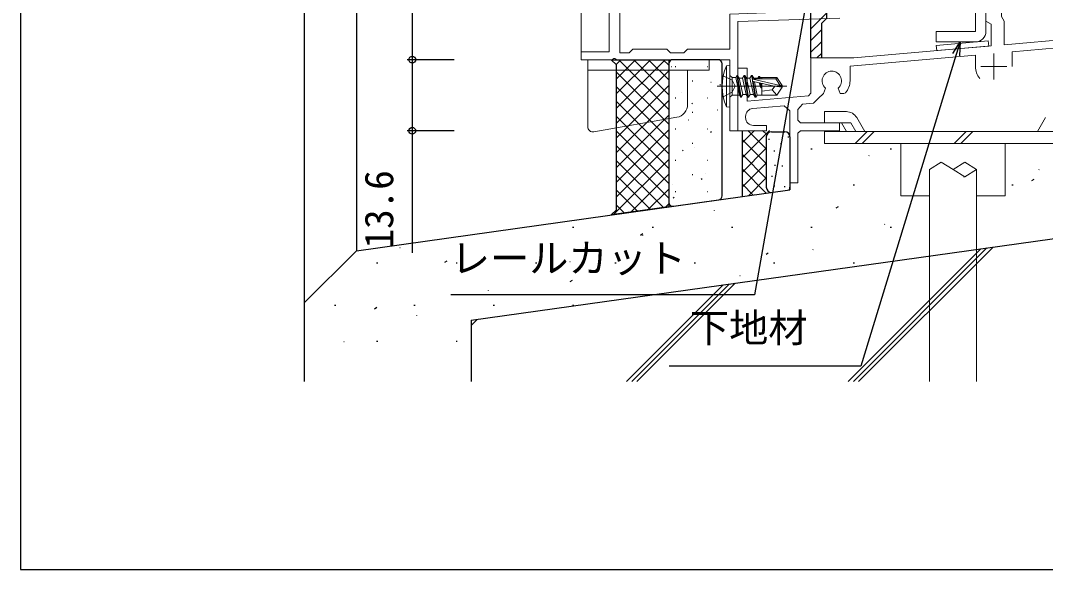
# Model space of a CAD drawing. Units: millimetres, scale not verified. Extents: x -437 to 438, y -331 to 329.
# Drawn here: x -436.9 to -240.7, y -331.2 to -226.1 of the extents above; entities that cross this region are included whole.
import ezdxf
from ezdxf.enums import TextEntityAlignment as Align

# ---------------------------------------------------------------- set-up
doc = ezdxf.new("R2010")
doc.units = ezdxf.units.MM
doc.header["$LTSCALE"] = 2
for name, color, linetype, lineweight in [('0-2_YKK_11', 7, 'Continuous', 18), ('0-4_YKK_12', 2, 'Continuous', 18), ('0-5_YKK_13', 4, 'Continuous', 18)]:
    doc.layers.add(name, color=color, linetype=linetype, lineweight=lineweight)
for name, color, linetype in [('0-3_YKK_11E', 7, 'Continuous'), ('0-7_YKK_D', 6, 'Continuous'), ('0-8_YKK_ZWAK', 7, 'Continuous'), ('0-9_YSS_K', 3, 'Continuous'), ('0-A_YSS_KE', 3, 'Continuous')]:
    doc.layers.add(name, color=color, linetype=linetype)
doc.styles.add('ＭＳ ゴシック', font='')
doc.styles.get('ＭＳ ゴシック').set_extended_font_data('MS Gothic')

msp = doc.modelspace()

# ---------------------------------------------------------------- linework, layer by layer
at = {"layer": '0-2_YKK_11', "color": 4}
for p, q in [((-290.687, -242.423), (-296.731, -242.952)), ((-298.1, -244.446), (-298.1, -244.697))]:
    msp.add_line(p, q, dxfattribs=at)
at = {"layer": '0-2_YKK_11', "color": 211}
for points in [[(-280.065, -225.631), (-299.6, -226.313), (-299.6, -247.197), (-301.1, -247.197), (-301.1, -233.597), (-322.779, -233.597), (-322.953, -233.497), (-323.126, -233.397), (-323.333, -233.397), (-323.506, -233.497), (-323.679, -233.597), (-329.6, -233.597), (-329.6, -232.097), (-324.2, -232.097), (-324.2, -211.197), (-329.6, -211.197), (-329.6, -201.297)], [(-317.323, -211.218), (-322.2, -211.473), (-322.2, -232.297), (-320.4, -232.297), (-319.7, -231.597), (-313.2, -231.597), (-312.5, -232.297), (-309.9, -232.297), (-309.2, -231.597), (-301.1, -231.597), (-301.1, -224.864), (-280.6, -224.149), (-280.6, -206.687), (-298.123, -207.606)]]:
    msp.add_lwpolyline(points, dxfattribs=at)
at = {"layer": '0-2_YKK_11', "color": 4}
for points in [[(-252.1, -214.197), (-252.1, -226.197), (-251.1, -226.774)], [(-235.664, -229.603), (-248.6, -230.735), (-248.6, -226.197), (-248.85, -225.764), (-249.1, -225.331), (-249.1, -214.197), (-252.1, -214.197)], [(-251.1, -226.774), (-251.1, -230.954), (-277.363, -233.252)], [(-232.731, -230.852), (-247.1, -232.11), (-247.1, -234.925)], [(-277.363, -233.252), (-285.6, -233.252), (-285.6, -240.014)], [(-254.1, -234.925), (-254.1, -232.722), (-278.1, -234.822), (-278.1, -237.638)], [(-296.6, -246.197), (-294.1, -246.197), (-294.1, -247.197), (-299.6, -247.197), (-299.6, -235.197), (-297.8, -235.197), (-297.8, -241.54), (-286.056, -240.512)], [(-282.808, -239.039), (-283.2, -240.093), (-284.197, -241.016), (-285.107, -241.935), (-287.187, -242.117), (-285.107, -241.935), (-284.197, -241.016)], [(-278.945, -239.919), (-279.325, -240.093), (-280, -240.093), (-280.392, -239.039)], [(-285.6, -240.014), (-286.056, -240.512), (-285.6, -240.014)], [(-288.1, -247.697), (-288.1, -257.197), (-289.6, -257.197), (-289.6, -243.419), (-290.687, -242.423), (-289.6, -243.419)], [(-288.1, -243.113), (-287.187, -242.117), (-288.1, -243.113)], [(-287.6, -245.697), (-280.1, -245.697), (-280.1, -247.197), (-287.6, -247.197), (-288.1, -247.697), (-287.6, -247.197)]]:
    msp.add_lwpolyline(points, dxfattribs=at)
msp.add_lwpolyline([(-288.1, -243.113), (-288.1, -245.197), (-287.6, -245.697), (-288.1, -245.197)], close=True, dxfattribs=at)
for centre, radius, start, end in [((-250.6, -234.925), 3.5, 180, 220.67738), ((-281.6, -237.638), 1.85, 310.77281, 229.2272), ((-281.6, -237.638), 3.5, 319.32259, 0), ((-296.6, -244.446), 1.5, 94.99999, 180), ((-296.6, -244.697), 1.5, 180, 270)]:
    msp.add_arc(centre, radius, start, end, dxfattribs=at)
at = {"layer": '0-3_YKK_11E'}
for p, q in [((-285.6, -227.667), (-282.6, -224.667)), ((-285.6, -229.912), (-283.6, -227.912)), ((-285.6, -232.158), (-283.6, -230.158)), ((-285.6, -233.252), (-285.6, -232.968)), ((-284.449, -233.252), (-283.6, -232.403))]:
    msp.add_line(p, q, dxfattribs=at)
for points in [[(-285.6, -232.968), (-285.6, -214.697), (-285.1, -214.197)], [(-285.1, -214.197), (-282.6, -214.197), (-282.6, -225.697), (-283.1, -226.197), (-283.6, -226.697), (-283.6, -232.793), (-283.6, -233.252)]]:
    msp.add_lwpolyline(points, dxfattribs=at)
at = {"layer": '0-4_YKK_12'}
for p, q in [((-329.6, -201.297), (-329.6, -233.297)), ((-250.6, -232.425), (-250.6, -237.425)), ((-253.1, -234.925), (-248.1, -234.925))]:
    msp.add_line(p, q, dxfattribs=at)
at = {"layer": '0-5_YKK_13', "color": 1}
msp.add_line((-252.1, -228.198), (-252.1, -208.698), dxfattribs=at)
at = {"layer": '0-5_YKK_13'}
for p, q in [((-328.3, -233.597), (-328.3, -235.597)), ((-305.1, -233.597), (-328.3, -233.597)), ((-305.1, -235.597), (-305.1, -233.597)), ((-301.1, -234.697), (-301.753, -234.775)), ((-301.753, -234.775), (-301.753, -242.619)), ((-301.1, -242.697), (-301.1, -234.697)), ((-301.1, -234.873), (-301.1, -242.521)), ((-328.3, -235.597), (-325.118, -235.597)), ((-328.3, -246.44), (-328.3, -235.597)), ((-325.118, -235.597), (-305.1, -235.597)), ((-309.2, -235.597), (-309.2, -242.166)), ((-302.411, -236.697), (-300.697, -237.552)), ((-301.1, -236.622), (-300.7, -237.022)), ((-300.7, -237.022), (-299.995, -237.022)), ((-300.7, -237.022), (-300.7, -240.372)), ((-299.75, -236.597), (-299.995, -237.022)), ((-299.995, -237.022), (-299.295, -240.372)), ((-299.05, -240.797), (-299.75, -236.597)), ((-299.75, -236.597), (-299.65, -236.597)), ((-299.65, -236.597), (-298.95, -240.797)), ((-299.332, -237.147), (-298.667, -237.147)), ((-298.35, -236.597), (-298.667, -237.147)), ((-298.667, -237.147), (-297.967, -240.247)), ((-297.65, -240.797), (-298.35, -236.597)), ((-298.35, -236.597), (-298.25, -236.597)), ((-298.25, -236.597), (-297.55, -240.797)), ((-297.932, -237.147), (-297.267, -237.147)), ((-296.95, -236.597), (-297.267, -237.147)), ((-297.267, -237.147), (-296.567, -240.247)), ((-296.95, -236.597), (-296.85, -236.597)), ((-296.797, -237.511), (-296.95, -236.597)), ((-296.85, -236.597), (-296.532, -237.147)), ((-296.85, -236.597), (-296.722, -237.365)), ((-296.71, -237.354), (-291.462, -238.547)), ((-296.532, -237.147), (-296.503, -237.297)), ((-296.532, -237.147), (-295.752, -237.147)), ((-295.55, -236.797), (-295.752, -237.147)), ((-295.752, -237.147), (-295.706, -237.297)), ((-295.55, -236.797), (-295.45, -236.797)), ((-295.466, -237.297), (-295.55, -236.797)), ((-295.45, -236.797), (-295.323, -237.017)), ((-295.45, -236.797), (-295.366, -237.297)), ((-295.323, -237.017), (-295, -237.017)), ((-295.323, -237.017), (-295.289, -237.297)), ((-295, -236.997), (-292.145, -236.997)), ((-295, -236.997), (-295, -237.297)), ((-292.145, -236.997), (-292.305, -237.297)), ((-292.145, -236.997), (-291.1, -238.547)), ((-303.557, -238.697), (-290.209, -238.697)), ((-300.697, -237.552), (-300.088, -238.697)), ((-296.25, -240.797), (-296.773, -237.658)), ((-296.654, -237.772), (-296.15, -240.797)), ((-296.607, -237.788), (-292.606, -238.697)), ((-296.399, -237.835), (-295.907, -240.377)), ((-295.476, -238.045), (-295.183, -238.997)), ((-295.183, -238.997), (-295.337, -238.076)), ((-295.233, -238.1), (-295.083, -238.997)), ((-295.191, -238.11), (-295.083, -238.997)), ((-295.183, -238.997), (-295.083, -238.997)), ((-295, -238.153), (-295, -240.397)), ((-292.606, -238.697), (-291.1, -238.697)), ((-292.606, -238.697), (-291.1, -238.847)), ((-292.145, -240.397), (-291.1, -238.847)), ((-291.462, -238.547), (-291.1, -238.547)), ((-291.462, -238.547), (-291.1, -238.547)), ((-291.1, -238.847), (-291.1, -238.547)), ((-291.1, -238.847), (-291.1, -238.547)), ((-301.1, -240.772), (-300.7, -240.372)), ((-300.7, -240.372), (-299.295, -240.372)), ((-299.05, -240.797), (-299.295, -240.372)), ((-299.05, -240.797), (-298.95, -240.797)), ((-298.95, -240.797), (-298.632, -240.247)), ((-298.632, -240.247), (-297.967, -240.247)), ((-297.65, -240.797), (-297.967, -240.247)), ((-297.65, -240.797), (-297.55, -240.797)), ((-297.55, -240.797), (-297.232, -240.247)), ((-297.232, -240.247), (-296.567, -240.247)), ((-296.25, -240.797), (-296.567, -240.247)), ((-296.25, -240.797), (-296.15, -240.797)), ((-296.15, -240.797), (-295.907, -240.377)), ((-295.907, -240.377), (-295, -240.377)), ((-295, -240.397), (-292.145, -240.397)), ((-293, -239.397), (-292.145, -240.397)), ((-301.1, -242.697), (-301.753, -242.619)), ((-311.266, -244.628), (-327.126, -247.425)), ((-283.005, -243.548), (-283.005, -245.697)), ((-278.813, -243.549), (-283.005, -243.549)), ((-275.292, -247.349), (-276.822, -244.699)), ((-242.22, -247.35), (-240.69, -244.7)), ((-277.977, -245.697), (-283.005, -245.697)), ((-278.756, -247.349), (-279.709, -245.697)), ((-277.024, -247.349), (-277.977, -245.697)), ((-283.008, -249.649), (-283.008, -247.349)), ((-233.753, -247.349), (-283.008, -247.349)), ((-277.096, -249.649), (-274.796, -247.349)), ((-275.812, -249.649), (-273.512, -247.349)), ((-258.152, -249.649), (-255.852, -247.349)), ((-256.869, -249.649), (-254.569, -247.349)), ((-233.753, -249.649), (-283.008, -249.649)), ((-268.381, -259.649), (-268.381, -249.649)), ((-248.381, -259.649), (-248.381, -249.649)), ((-256.396, -256.049), (-256.131, -256.049)), ((-262.881, -259.649), (-268.381, -259.649)), ((-248.381, -259.649), (-253.881, -259.649))]:
    msp.add_line(p, q, dxfattribs=at)
at = {"layer": '0-5_YKK_13', "color": 1}
msp.add_lwpolyline([(-278.1, -208.698), (-254.1, -208.698), (-254.1, -228.198), (-261.6, -228.198), (-261.6, -230.198), (-254.1, -230.198)], dxfattribs=at)
at = {"layer": '0-5_YKK_13'}
msp.add_lwpolyline([(-261.605, -230.869), (-261.518, -231.865), (-251.556, -230.994), (-251.643, -229.998)], close=True, dxfattribs=at)
for points in [[(-299.65, -236.597), (-299.332, -237.147), (-298.632, -240.247)], [(-298.25, -236.597), (-297.932, -237.147), (-297.232, -240.247)], [(-296.551, -237.297), (-292.305, -237.297), (-291.462, -238.547)], [(-302.411, -240.697), (-300.697, -239.842), (-300.088, -238.697)], [(-292.499, -238.697), (-293, -239.397), (-295, -239.597)], [(-262.881, -254.649), (-260.631, -253.249), (-258.381, -254.649)], [(-262.881, -254.649), (-262.881, -271.169), (-262.881, -295.2)], [(-253.881, -254.649), (-256.131, -253.249), (-258.381, -254.649)], [(-253.881, -254.649), (-256.131, -256.049), (-258.381, -254.649)], [(-256.102, -253.249), (-256.116, -253.249), (-256.131, -253.249)], [(-253.881, -254.649), (-253.881, -269.905), (-253.881, -295.2)]]:
    msp.add_lwpolyline(points, dxfattribs=at)
at = {"layer": '0-5_YKK_13', "color": 1}
msp.add_arc((-254.1, -228.198), 2, 270, 0, dxfattribs=at)
at = {"layer": '0-5_YKK_13'}
for centre, radius, start, end in [((-293.1, -238.697), 9.5, 155.61796, 204.38204), ((-296.551, -237.545), 0.248, 90, 257.19096), ((-311.7, -242.166), 2.5, 280, 0), ((-278.813, -245.849), 2.3, 30.00025, 90), ((-327.3, -246.44), 1, 180, 280)]:
    msp.add_arc(centre, radius, start, end, dxfattribs=at)
at = {"layer": '0-7_YKK_D'}
for p, q in [((-361.9, -200.597), (-361.9, -233.597)), ((-353.9, -233.597), (-362.9, -233.597)), ((-353.9, -233.597), (-362.9, -233.597)), ((-353.9, -247.197), (-362.9, -247.197))]:
    msp.add_line(p, q, dxfattribs=at)
for points in [[(-285.6, -217.469), (-286.043, -219.98), (-296.378, -278.597), (-354.514, -278.597)], [(-257.041, -230.198), (-257.787, -232.636), (-276.028, -292.302), (-312.714, -292.302)], [(-258.44, -232.436), (-257.041, -230.198), (-257.133, -232.836)], [(-361.9, -233.597), (-361.9, -247.197), (-361.9, -270.58)]]:
    msp.add_lwpolyline(points, dxfattribs=at)
for centre in [(-361.9, -233.597), (-361.9, -233.597), (-361.9, -247.197)]:
    msp.add_circle(centre, 0.637, dxfattribs=at)
at = {"layer": '0-8_YKK_ZWAK'}
msp.add_line((-436.9, 293.8), (-436.9, -331.2), dxfattribs=at)
msp.add_lwpolyline([(-436.9, -331.2), (438.1, -331.2), (438.1, 293.8)], dxfattribs=at)
at = {"layer": '0-9_YSS_K'}
for p, q in [((-382.605, -21.009), (-382.605, -280.176)), ((-372.605, -21.009), (-372.605, -270.176)), ((-321.985, -233.597), (-322.895, -234.506)), ((-313.5, -233.597), (-322.804, -242.901)), ((-316.329, -233.597), (-322.804, -240.073)), ((-319.157, -233.597), (-322.804, -237.244)), ((-312.804, -243.14), (-322.346, -233.597)), ((-312.804, -240.311), (-319.518, -233.597)), ((-312.804, -237.483), (-316.689, -233.597)), ((-312.804, -234.654), (-313.861, -233.597)), ((-312.804, -234.397), (-312.804, -260.857)), ((-312.258, -234.903), (-312.239, -234.896)), ((-303.4, -233.597), (-312.004, -233.597)), ((-311.56, -234.902), (-311.46, -234.902)), ((-305.48, -234.902), (-305.38, -234.902)), ((-302.6, -259.649), (-302.6, -234.397)), ((-312.804, -235.729), (-322.804, -245.729)), ((-312.804, -245.968), (-322.804, -235.968)), ((-312.804, -238.558), (-322.804, -248.558)), ((-312.804, -248.796), (-322.804, -238.796)), ((-308.33, -237.652), (-308.23, -237.652)), ((-304.725, -237.918), (-304.707, -237.911)), ((-303.041, -238.467), (-302.874, -238.356)), ((-311.56, -240.882), (-311.46, -240.882)), ((-310.306, -239.894), (-310.287, -239.887)), ((-305.48, -240.882), (-305.38, -240.882)), ((-312.804, -241.386), (-322.804, -251.386)), ((-312.804, -251.625), (-322.804, -241.625)), ((-308.42, -242.027), (-308.253, -241.916)), ((-303.528, -243.175), (-303.509, -243.169)), ((-312.804, -244.215), (-322.804, -254.215)), ((-312.804, -254.453), (-322.804, -244.453)), ((-309.014, -245.118), (-308.995, -245.111)), ((-308.33, -243.632), (-308.23, -243.632)), ((-312.804, -247.043), (-322.804, -257.043)), ((-311.56, -246.862), (-311.46, -246.862)), ((-305.48, -246.862), (-305.38, -246.862)), ((-298.71, -259.8), (-298.71, -247.145)), ((-296.378, -247.145), (-298.71, -249.477)), ((-293.552, -247.147), (-298.71, -252.305)), ((-297.666, -247.147), (-294.195, -250.619)), ((-294.838, -247.147), (-294.057, -247.929)), ((-312.804, -257.282), (-322.804, -247.282)), ((-304.81, -247.473), (-304.643, -247.363)), ((-298.71, -248.933), (-294.141, -253.502)), ((-294.137, -248.394), (-294.137, -258.015)), ((-293.712, -248.812), (-293.512, -248.812)), ((-293.137, -247.394), (-290.602, -247.394)), ((-290.027, -248.386), (-289.827, -248.386)), ((-289.602, -248.394), (-289.602, -258.015)), ((-312.804, -249.872), (-322.804, -259.872)), ((-312.804, -260.11), (-322.804, -250.11)), ((-310.189, -251.033), (-310.022, -250.923)), ((-308.33, -249.612), (-308.23, -249.612)), ((-307.816, -250.376), (-307.797, -250.369)), ((-294.195, -250.619), (-298.71, -255.134)), ((-292.72, -251.079), (-292.52, -251.079)), ((-291.445, -249.662), (-291.245, -249.662)), ((-285.605, -250.697), (-285.355, -250.697)), ((-270.405, -250.697), (-270.155, -250.697)), ((-312.804, -252.7), (-323.365, -263.261)), ((-313.822, -261.921), (-322.804, -252.939)), ((-311.56, -252.842), (-311.46, -252.842)), ((-305.48, -252.842), (-305.38, -252.842)), ((-298.71, -251.761), (-294.141, -256.33)), ((-274.519, -251.977), (-274.471, -251.96)), ((-294.195, -253.447), (-298.71, -257.962)), ((-298.71, -254.59), (-294.141, -259.159)), ((-292.578, -253.772), (-292.378, -253.772)), ((-291.161, -253.914), (-290.961, -253.914)), ((-241.972, -254.656), (-241.925, -254.64)), ((-316.302, -262.269), (-322.804, -255.767)), ((-312.804, -255.528), (-320.074, -262.799)), ((-308.33, -255.592), (-308.23, -255.592)), ((-306.579, -256.479), (-306.412, -256.369)), ((-305.864, -255.367), (-305.845, -255.36)), ((-294.195, -256.276), (-297.558, -259.638)), ((-293.145, -255.898), (-292.945, -255.898)), ((-243.286, -256.755), (-242.87, -256.479)), ((-318.782, -262.617), (-322.804, -258.595)), ((-312.804, -258.357), (-316.784, -262.336)), ((-312.104, -257.576), (-312.086, -257.57)), ((-311.56, -258.822), (-311.46, -258.822)), ((-305.48, -258.822), (-305.38, -258.822)), ((-298.71, -257.418), (-296.621, -259.507)), ((-292.72, -257.74), (-292.52, -257.74)), ((-290.736, -257.882), (-290.536, -257.882)), ((-277.53, -257.572), (-277.28, -257.572)), ((-247.13, -257.572), (-246.88, -257.572)), ((-311.957, -260.039), (-311.791, -259.929)), ((-311.893, -261.65), (-303.289, -260.441)), ((-304.572, -260.591), (-304.553, -260.584)), ((-321.262, -262.965), (-322.804, -261.424)), ((-312.804, -261.185), (-313.493, -261.874)), ((-304.07, -262.442), (-304.023, -262.425)), ((-280.746, -261.96), (-280.329, -261.684)), ((-323.742, -263.314), (-323.769, -263.287)), ((-331.205, -265.647), (-330.955, -265.647)), ((-316.005, -265.647), (-315.755, -265.647)), ((-300.805, -265.647), (-300.555, -265.647)), ((-285.605, -265.647), (-285.355, -265.647)), ((-271.524, -265.121), (-271.477, -265.105)), ((-270.405, -265.647), (-270.155, -265.647)), ((-318.206, -267.165), (-317.789, -266.889)), ((-317.786, -267.299), (-317.739, -267.282)), ((-364.283, -269.559), (-364.236, -269.543)), ((-294.193, -270.86), (-293.776, -270.584)), ((-285.24, -269.978), (-285.192, -269.961)), ((-278.472, -295.2), (-253.065, -269.793)), ((-277.472, -295.2), (-251.901, -269.63)), ((-276.472, -295.2), (-250.738, -269.466)), ((-368.73, -272.522), (-368.48, -272.522)), ((-355.666, -272.37), (-355.249, -272.095)), ((-353.53, -272.522), (-353.28, -272.522)), ((-338.33, -272.522), (-338.08, -272.522)), ((-331.737, -272.239), (-331.69, -272.222)), ((-323.13, -272.522), (-322.88, -272.522)), ((-307.93, -272.522), (-307.68, -272.522)), ((-292.73, -272.522), (-292.48, -272.522)), ((-277.53, -272.522), (-277.28, -272.522)), ((-331.652, -276.065), (-331.235, -275.789)), ((-319.898, -295.2), (-301.26, -276.562)), ((-318.898, -295.2), (-300.096, -276.398)), ((-299.191, -274.918), (-299.143, -274.902)), ((-347.338, -277.763), (-347.29, -277.747)), ((-320.898, -295.2), (-302.423, -276.725)), ((-376.805, -280.597), (-376.555, -280.597)), ((-369.112, -281.27), (-368.695, -280.994)), ((-361.605, -280.597), (-361.355, -280.597)), ((-346.405, -280.597), (-346.155, -280.597)), ((-331.205, -280.597), (-330.955, -280.597)), ((-361.053, -282.62), (-361.006, -282.604)), ((-350.602, -284.477), (-349.455, -283.33)), ((-375.004, -287.561), (-374.957, -287.544)), ((-368.73, -287.472), (-368.48, -287.472)), ((-353.53, -287.472), (-353.28, -287.472))]:
    msp.add_line(p, q, dxfattribs=at)
msp.add_lwpolyline([(-323.804, -263.322), (-322.804, -262.322), (-322.804, -234.597), (-323.804, -233.597), (-312.804, -233.597), (-312.804, -261.778)], close=True, dxfattribs=at)
for centre, radius, start, end in [((-312.004, -234.397), 0.8, 90, 180), ((-303.4, -234.397), 0.8, 360, 90), ((-293.137, -248.394), 1, 90, 180), ((-290.602, -248.394), 1, 0, 90), ((-293.137, -258.015), 1, 180, 270), ((-290.602, -258.015), 1, 328.37378, 0), ((-312.004, -260.857), 0.8, 180, 277.99462), ((-303.4, -259.649), 0.8, 277.99462, 0)]:
    msp.add_arc(centre, radius, start, end, dxfattribs=at)
at = {"layer": '0-A_YSS_KE'}
for p, q in [((-289.602, -256.7), (-289.602, -258.519)), ((-372.605, -270.176), (-289.602, -258.519)), ((-350.602, -283.492), (-224.602, -265.796)), ((-372.605, -270.176), (-382.605, -280.176)), ((-382.605, -280.176), (-382.602, -295.2)), ((-350.602, -283.492), (-350.602, -295.2))]:
    msp.add_line(p, q, dxfattribs=at)

# ---------------------------------------------------------------- texts
at = {"layer": '0-7_YKK_D', "style": 'ＭＳ ゴシック'}
msp.add_text('13.6', height=5.499, rotation=90, dxfattribs=at).set_placement((-363.9, -269.73), align=Align.BOTTOM_LEFT)
for s, p in [('レールカット', (-354.518, -275.991)), ('下地材', (-308.748, -289.33))]:
    msp.add_text(s, height=5.499, dxfattribs=at).set_placement(p, align=Align.BOTTOM_LEFT)

doc.saveas('drawing.dxf')
